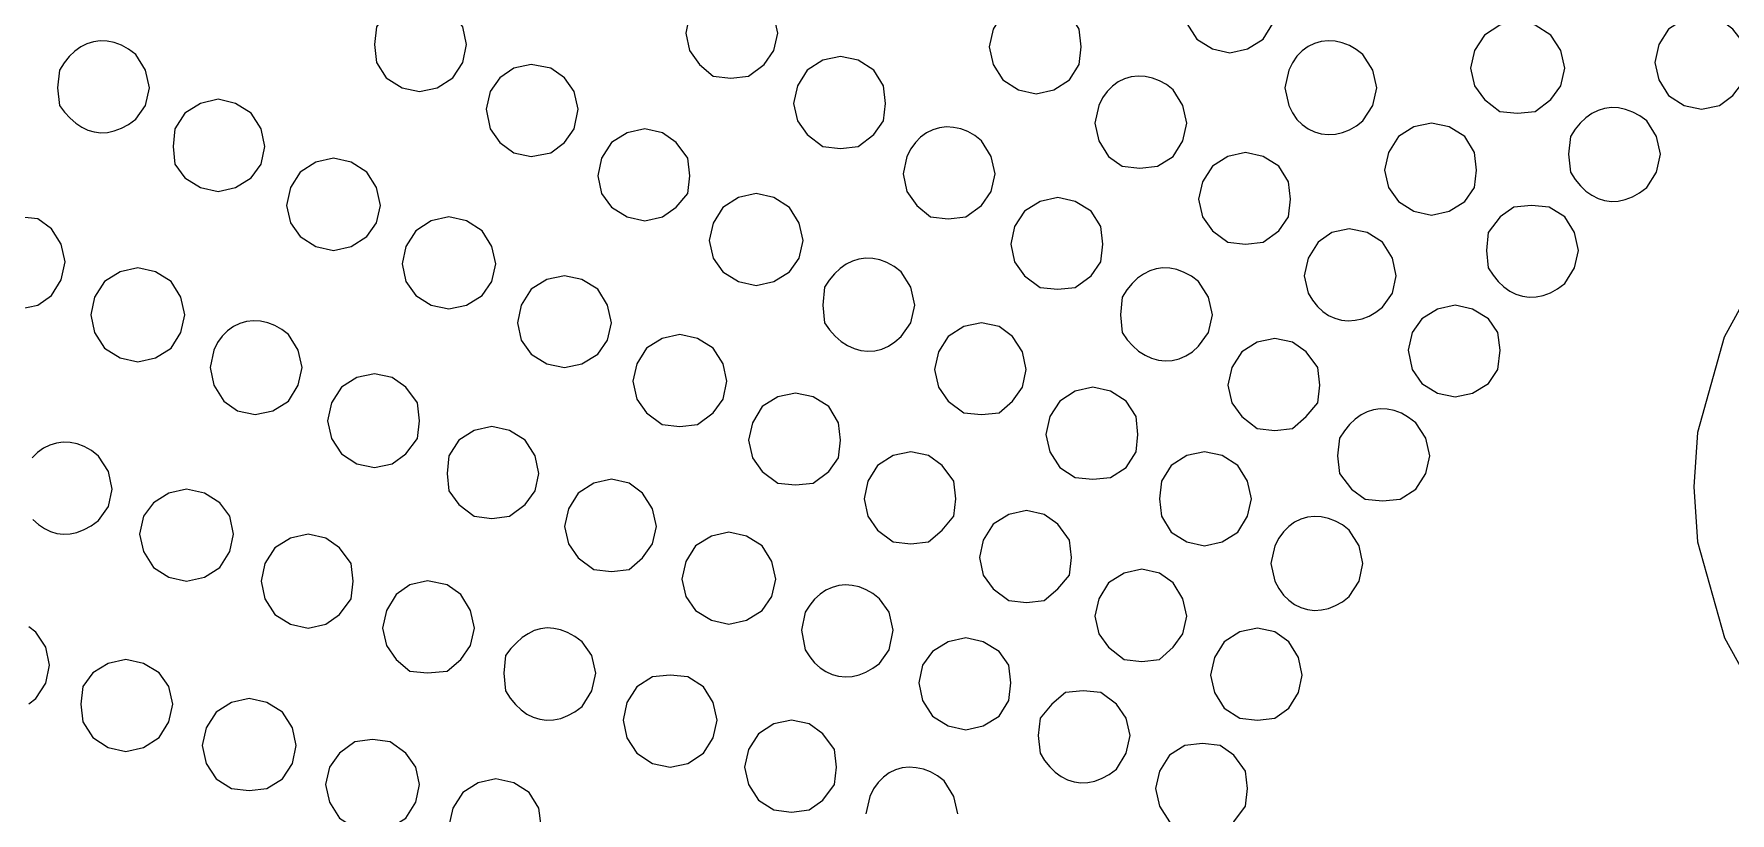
# Model space of a CAD drawing. Extents: x 0 to 247, y -13 to 225.
# Drawn here: x 40.18 to 56.99, y 143.94 to 151.67 of the extents above; entities that cross this region are included whole.
import ezdxf

# ---------------------------------------------------------------- set-up
doc = ezdxf.new("R2010")
doc.units = 0
doc.layers.add('GEOMETRY', color=7, linetype='Continuous')

msp = doc.modelspace()

# ---------------------------------------------------------------- linework, layer by layer
at = {"layer": 'GEOMETRY', "lineweight": 13}
for points in [[(52.495, 151.947), (52.456, 152.122), (52.36, 152.256), (52.204, 152.373), (52.03, 152.391), (51.856, 152.373), (51.7, 152.256), (51.603, 152.122), (51.564, 151.947), (51.603, 151.771), (51.7, 151.615), (51.856, 151.518), (52.03, 151.479), (52.204, 151.518), (52.36, 151.615), (52.456, 151.771), (52.495, 151.947)], [(47.548, 151.674), (47.509, 151.851), (47.412, 152.005), (47.346, 152.056), (47.278, 152.095), (47.208, 152.122), (47.137, 152.137), (47.067, 152.141), (46.999, 152.134), (46.933, 152.115), (46.871, 152.084), (46.813, 152.043), (46.76, 151.99), (46.714, 151.926), (46.675, 151.851), (46.636, 151.674), (46.675, 151.503), (46.773, 151.364), (46.908, 151.249), (47.082, 151.229), (47.257, 151.249), (47.412, 151.364), (47.509, 151.503), (47.548, 151.674)], [(44.464, 151.56), (44.426, 151.735), (44.329, 151.87), (44.173, 151.965), (43.999, 152.005), (43.825, 151.965), (43.668, 151.87), (43.572, 151.735), (43.552, 151.56), (43.572, 151.383), (43.668, 151.231), (43.825, 151.133), (43.999, 151.094), (44.173, 151.133), (44.329, 151.231), (44.426, 151.383), (44.464, 151.56)], [(50.555, 151.539), (50.536, 151.715), (50.44, 151.869), (50.284, 151.965), (50.109, 152.005), (49.935, 151.965), (49.78, 151.869), (49.682, 151.715), (49.642, 151.539), (49.682, 151.364), (49.78, 151.211), (49.935, 151.113), (50.109, 151.072), (50.284, 151.113), (50.44, 151.211), (50.536, 151.364), (50.555, 151.539)], [(57.152, 151.383), (57.132, 151.56), (57.015, 151.715), (56.88, 151.811), (56.704, 151.851), (56.53, 151.811), (56.376, 151.715), (56.279, 151.56), (56.24, 151.383), (56.279, 151.211), (56.376, 151.055), (56.53, 150.958), (56.704, 150.919), (56.88, 150.958), (57.015, 151.055), (57.132, 151.211), (57.152, 151.383)], [(55.347, 151.327), (55.309, 151.503), (55.211, 151.654), (55.056, 151.753), (54.881, 151.791), (54.706, 151.753), (54.551, 151.654), (54.454, 151.503), (54.415, 151.327), (54.454, 151.151), (54.551, 151.016), (54.706, 150.898), (54.881, 150.88), (55.056, 150.898), (55.211, 151.016), (55.309, 151.151), (55.347, 151.327)], [(41.321, 151.133), (41.283, 151.306), (41.186, 151.462), (41.115, 151.515), (41.044, 151.554), (40.973, 151.581), (40.903, 151.595), (40.834, 151.598), (40.767, 151.589), (40.702, 151.568), (40.64, 151.537), (40.581, 151.494), (40.526, 151.442), (40.475, 151.379), (40.429, 151.306), (40.41, 151.133), (40.429, 150.958), (40.481, 150.89), (40.535, 150.831), (40.591, 150.782), (40.65, 150.743), (40.711, 150.713), (40.774, 150.695), (40.839, 150.687), (40.905, 150.69), (40.973, 150.705), (41.043, 150.731), (41.114, 150.77), (41.186, 150.821), (41.283, 150.958), (41.321, 151.133)], [(53.485, 151.133), (53.446, 151.306), (53.348, 151.462), (53.282, 151.513), (53.214, 151.552), (53.143, 151.579), (53.073, 151.594), (53.002, 151.598), (52.933, 151.59), (52.867, 151.571), (52.804, 151.54), (52.746, 151.498), (52.694, 151.445), (52.649, 151.381), (52.612, 151.306), (52.574, 151.133), (52.612, 150.957), (52.649, 150.883), (52.694, 150.819), (52.747, 150.767), (52.805, 150.726), (52.868, 150.695), (52.935, 150.677), (53.004, 150.669), (53.075, 150.673), (53.145, 150.688), (53.215, 150.715), (53.283, 150.754), (53.348, 150.804), (53.446, 150.957), (53.485, 151.133)], [(45.57, 150.919), (45.531, 151.094), (45.435, 151.231), (45.298, 151.327), (45.104, 151.364), (44.931, 151.327), (44.794, 151.231), (44.697, 151.094), (44.659, 150.919), (44.697, 150.726), (44.794, 150.59), (44.931, 150.489), (45.104, 150.452), (45.298, 150.489), (45.435, 150.59), (45.531, 150.726), (45.57, 150.919)], [(48.616, 150.976), (48.596, 151.152), (48.499, 151.306), (48.345, 151.405), (48.169, 151.442), (47.995, 151.405), (47.84, 151.306), (47.743, 151.152), (47.704, 150.976), (47.743, 150.804), (47.84, 150.669), (47.995, 150.552), (48.169, 150.532), (48.345, 150.552), (48.499, 150.669), (48.596, 150.804), (48.616, 150.976)], [(51.603, 150.781), (51.564, 150.958), (51.467, 151.113), (51.401, 151.164), (51.332, 151.202), (51.262, 151.229), (51.191, 151.244), (51.121, 151.248), (51.052, 151.24), (50.985, 151.221), (50.923, 151.191), (50.865, 151.15), (50.812, 151.097), (50.767, 151.033), (50.729, 150.958), (50.691, 150.781), (50.729, 150.607), (50.827, 150.452), (50.962, 150.355), (51.137, 150.337), (51.312, 150.355), (51.467, 150.452), (51.564, 150.607), (51.603, 150.781)], [(42.466, 150.552), (42.427, 150.726), (42.33, 150.88), (42.175, 150.976), (42.001, 151.018), (41.826, 150.976), (41.672, 150.88), (41.574, 150.726), (41.555, 150.552), (41.574, 150.376), (41.672, 150.24), (41.826, 150.143), (42.001, 150.104), (42.175, 150.143), (42.33, 150.24), (42.427, 150.376), (42.466, 150.552)], [(56.297, 150.473), (56.258, 150.649), (56.161, 150.804), (56.091, 150.854), (56.021, 150.892), (55.95, 150.918), (55.88, 150.933), (55.811, 150.936), (55.743, 150.927), (55.678, 150.907), (55.615, 150.877), (55.556, 150.835), (55.501, 150.783), (55.451, 150.721), (55.405, 150.649), (55.385, 150.473), (55.405, 150.297), (55.452, 150.224), (55.503, 150.162), (55.558, 150.109), (55.617, 150.067), (55.679, 150.036), (55.743, 150.016), (55.81, 150.007), (55.878, 150.009), (55.948, 150.024), (56.019, 150.051), (56.09, 150.09), (56.161, 150.143), (56.258, 150.297), (56.297, 150.473)], [(46.676, 150.26), (46.656, 150.434), (46.54, 150.59), (46.405, 150.686), (46.23, 150.726), (46.055, 150.686), (45.901, 150.59), (45.803, 150.434), (45.766, 150.26), (45.803, 150.084), (45.901, 149.948), (46.055, 149.853), (46.23, 149.813), (46.405, 149.853), (46.54, 149.948), (46.656, 150.084), (46.676, 150.26)], [(49.702, 150.279), (49.663, 150.452), (49.566, 150.607), (49.5, 150.659), (49.431, 150.698), (49.361, 150.725), (49.29, 150.74), (49.22, 150.744), (49.151, 150.736), (49.085, 150.717), (49.022, 150.686), (48.964, 150.644), (48.912, 150.591), (48.867, 150.527), (48.829, 150.452), (48.79, 150.279), (48.829, 150.103), (48.926, 149.967), (49.062, 149.852), (49.237, 149.833), (49.412, 149.852), (49.566, 149.967), (49.663, 150.103), (49.702, 150.279)], [(54.473, 150.317), (54.453, 150.49), (54.358, 150.649), (54.202, 150.745), (54.028, 150.782), (53.853, 150.745), (53.699, 150.649), (53.602, 150.49), (53.562, 150.317), (53.602, 150.143), (53.699, 150.006), (53.853, 149.909), (54.028, 149.87), (54.202, 149.909), (54.358, 150.006), (54.453, 150.143), (54.473, 150.317)], [(52.63, 150.027), (52.611, 150.201), (52.515, 150.356), (52.359, 150.453), (52.185, 150.49), (52.01, 150.453), (51.856, 150.356), (51.758, 150.201), (51.718, 150.027), (51.758, 149.853), (51.856, 149.715), (52.01, 149.601), (52.185, 149.581), (52.359, 149.601), (52.515, 149.715), (52.611, 149.853), (52.63, 150.027)], [(43.611, 149.967), (43.572, 150.143), (43.475, 150.297), (43.32, 150.394), (43.145, 150.434), (42.97, 150.394), (42.816, 150.297), (42.718, 150.143), (42.679, 149.967), (42.718, 149.794), (42.816, 149.658), (42.97, 149.561), (43.145, 149.521), (43.32, 149.561), (43.475, 149.658), (43.572, 149.794), (43.611, 149.967)], [(47.801, 149.619), (47.761, 149.792), (47.663, 149.947), (47.509, 150.046), (47.334, 150.084), (47.16, 150.046), (47.005, 149.947), (46.908, 149.792), (46.869, 149.619), (46.908, 149.443), (47.005, 149.308), (47.16, 149.212), (47.334, 149.172), (47.509, 149.212), (47.663, 149.308), (47.761, 149.443), (47.801, 149.619)], [(50.769, 149.581), (50.749, 149.756), (50.653, 149.908), (50.497, 150.006), (50.324, 150.046), (50.148, 150.006), (49.993, 149.908), (49.896, 149.756), (49.857, 149.581), (49.896, 149.406), (49.993, 149.269), (50.148, 149.154), (50.324, 149.135), (50.497, 149.154), (50.653, 149.269), (50.749, 149.406), (50.769, 149.581)], [(55.483, 149.521), (55.445, 149.698), (55.347, 149.853), (55.192, 149.948), (55.017, 149.967), (54.843, 149.948), (54.707, 149.853), (54.59, 149.698), (54.571, 149.521), (54.59, 149.348), (54.637, 149.275), (54.688, 149.212), (54.743, 149.159), (54.802, 149.117), (54.864, 149.086), (54.929, 149.066), (54.996, 149.057), (55.064, 149.059), (55.134, 149.074), (55.205, 149.101), (55.276, 149.141), (55.347, 149.193), (55.445, 149.348), (55.483, 149.521)], [(40.487, 149.406), (40.448, 149.581), (40.352, 149.734), (40.216, 149.833), (40.022, 149.852), (39.848, 149.833), (39.711, 149.734), (39.614, 149.581), (39.576, 149.406), (39.614, 149.23), (39.711, 149.075), (39.848, 148.977), (40.022, 148.939), (40.216, 148.977), (40.352, 149.075), (40.448, 149.23), (40.487, 149.406)], [(44.755, 149.387), (44.716, 149.561), (44.619, 149.715), (44.464, 149.813), (44.29, 149.853), (44.115, 149.813), (43.96, 149.715), (43.863, 149.561), (43.825, 149.387), (43.863, 149.212), (43.96, 149.075), (44.115, 148.978), (44.29, 148.94), (44.464, 148.978), (44.619, 149.075), (44.716, 149.212), (44.755, 149.387)], [(53.678, 149.269), (53.639, 149.444), (53.542, 149.601), (53.388, 149.698), (53.212, 149.735), (53.038, 149.698), (52.903, 149.601), (52.805, 149.444), (52.765, 149.269), (52.805, 149.097), (52.848, 149.026), (52.896, 148.966), (52.95, 148.916), (53.008, 148.877), (53.07, 148.848), (53.135, 148.83), (53.202, 148.824), (53.271, 148.828), (53.34, 148.844), (53.409, 148.87), (53.476, 148.908), (53.542, 148.958), (53.639, 149.097), (53.678, 149.269)], [(48.908, 148.978), (48.868, 149.155), (48.771, 149.309), (48.701, 149.361), (48.63, 149.4), (48.56, 149.427), (48.489, 149.442), (48.42, 149.444), (48.353, 149.435), (48.288, 149.415), (48.225, 149.384), (48.166, 149.342), (48.11, 149.29), (48.059, 149.227), (48.013, 149.155), (47.995, 148.978), (48.013, 148.804), (48.062, 148.732), (48.117, 148.671), (48.176, 148.619), (48.239, 148.578), (48.305, 148.548), (48.373, 148.53), (48.442, 148.522), (48.511, 148.527), (48.579, 148.543), (48.646, 148.572), (48.71, 148.614), (48.771, 148.669), (48.868, 148.804), (48.908, 148.978)], [(41.672, 148.881), (41.632, 149.056), (41.535, 149.212), (41.38, 149.309), (41.206, 149.348), (41.031, 149.309), (40.875, 149.212), (40.778, 149.056), (40.74, 148.881), (40.778, 148.708), (40.875, 148.552), (41.031, 148.456), (41.206, 148.417), (41.38, 148.456), (41.535, 148.552), (41.632, 148.708), (41.672, 148.881)], [(51.856, 148.881), (51.817, 149.056), (51.718, 149.212), (51.647, 149.264), (51.575, 149.303), (51.504, 149.33), (51.434, 149.345), (51.366, 149.347), (51.299, 149.338), (51.235, 149.318), (51.173, 149.286), (51.115, 149.244), (51.06, 149.192), (51.009, 149.129), (50.962, 149.056), (50.944, 148.881), (50.962, 148.708), (51.011, 148.636), (51.066, 148.574), (51.125, 148.523), (51.188, 148.482), (51.253, 148.452), (51.321, 148.433), (51.389, 148.426), (51.458, 148.43), (51.526, 148.446), (51.593, 148.475), (51.657, 148.516), (51.718, 148.57), (51.817, 148.708), (51.856, 148.881)], [(45.9, 148.804), (45.861, 148.978), (45.765, 149.135), (45.608, 149.231), (45.435, 149.269), (45.259, 149.231), (45.104, 149.135), (45.006, 148.978), (44.968, 148.804), (45.006, 148.63), (45.104, 148.492), (45.259, 148.396), (45.435, 148.359), (45.608, 148.396), (45.765, 148.492), (45.861, 148.63), (45.9, 148.804)], [(54.707, 148.531), (54.686, 148.708), (54.591, 148.843), (54.435, 148.939), (54.261, 148.977), (54.087, 148.939), (53.931, 148.843), (53.834, 148.708), (53.796, 148.531), (53.834, 148.339), (53.931, 148.202), (54.087, 148.105), (54.261, 148.068), (54.435, 148.105), (54.591, 148.202), (54.686, 148.339), (54.707, 148.531)], [(42.835, 148.359), (42.796, 148.532), (42.699, 148.688), (42.633, 148.738), (42.565, 148.777), (42.495, 148.804), (42.423, 148.819), (42.353, 148.823), (42.283, 148.815), (42.216, 148.796), (42.153, 148.765), (42.095, 148.723), (42.042, 148.67), (41.997, 148.607), (41.961, 148.532), (41.923, 148.359), (41.961, 148.184), (42.059, 148.028), (42.195, 147.931), (42.37, 147.894), (42.544, 147.931), (42.699, 148.028), (42.796, 148.184), (42.835, 148.359)], [(50.011, 148.339), (49.974, 148.515), (49.876, 148.669), (49.741, 148.767), (49.566, 148.804), (49.392, 148.767), (49.237, 148.669), (49.14, 148.515), (49.101, 148.339), (49.14, 148.164), (49.237, 148.027), (49.392, 147.91), (49.566, 147.894), (49.741, 147.91), (49.876, 148.027), (49.974, 148.164), (50.011, 148.339)], [(47.044, 148.224), (47.006, 148.396), (46.909, 148.552), (46.753, 148.649), (46.579, 148.688), (46.404, 148.649), (46.249, 148.552), (46.151, 148.396), (46.113, 148.224), (46.151, 148.046), (46.249, 147.911), (46.404, 147.794), (46.579, 147.776), (46.753, 147.794), (46.909, 147.911), (47.006, 148.046), (47.044, 148.224)], [(52.922, 148.184), (52.902, 148.359), (52.786, 148.515), (52.651, 148.61), (52.475, 148.649), (52.301, 148.61), (52.146, 148.515), (52.049, 148.359), (52.01, 148.184), (52.049, 148.01), (52.146, 147.874), (52.301, 147.756), (52.475, 147.737), (52.651, 147.756), (52.786, 147.874), (52.902, 148.01), (52.922, 148.184)], [(43.999, 147.833), (43.979, 148.01), (43.863, 148.164), (43.728, 148.261), (43.552, 148.299), (43.378, 148.261), (43.224, 148.164), (43.125, 148.01), (43.086, 147.833), (43.125, 147.658), (43.224, 147.505), (43.378, 147.407), (43.552, 147.368), (43.728, 147.407), (43.863, 147.505), (43.979, 147.658), (43.999, 147.833)], [(48.169, 147.64), (48.15, 147.813), (48.053, 147.973), (47.898, 148.069), (47.725, 148.106), (47.549, 148.069), (47.394, 147.973), (47.297, 147.813), (47.258, 147.64), (47.297, 147.465), (47.394, 147.331), (47.549, 147.214), (47.725, 147.196), (47.898, 147.214), (48.053, 147.331), (48.15, 147.465), (48.169, 147.64)], [(51.118, 147.697), (51.099, 147.874), (51.001, 148.027), (50.847, 148.125), (50.672, 148.164), (50.497, 148.125), (50.343, 148.027), (50.246, 147.874), (50.206, 147.697), (50.246, 147.523), (50.343, 147.368), (50.497, 147.271), (50.672, 147.252), (50.847, 147.271), (51.001, 147.368), (51.099, 147.523), (51.118, 147.697)], [(54.009, 147.484), (53.97, 147.659), (53.873, 147.813), (53.8, 147.866), (53.729, 147.906), (53.658, 147.933), (53.588, 147.948), (53.52, 147.951), (53.454, 147.942), (53.39, 147.921), (53.329, 147.89), (53.27, 147.847), (53.215, 147.794), (53.164, 147.731), (53.117, 147.659), (53.097, 147.484), (53.117, 147.311), (53.234, 147.155), (53.369, 147.056), (53.543, 147.039), (53.718, 147.056), (53.873, 147.155), (53.97, 147.311), (54.009, 147.484)], [(45.182, 147.311), (45.143, 147.484), (45.045, 147.64), (44.891, 147.737), (44.715, 147.776), (44.541, 147.737), (44.386, 147.64), (44.289, 147.484), (44.271, 147.311), (44.289, 147.138), (44.386, 147.001), (44.541, 146.886), (44.715, 146.864), (44.891, 146.886), (45.045, 147.001), (45.143, 147.138), (45.182, 147.311)], [(49.314, 147.059), (49.293, 147.234), (49.179, 147.388), (49.042, 147.487), (48.868, 147.524), (48.693, 147.487), (48.538, 147.388), (48.441, 147.234), (48.403, 147.059), (48.441, 146.886), (48.538, 146.749), (48.693, 146.631), (48.868, 146.612), (49.042, 146.631), (49.179, 146.749), (49.293, 146.886), (49.314, 147.059)], [(52.244, 147.059), (52.204, 147.234), (52.107, 147.388), (51.953, 147.487), (51.778, 147.524), (51.603, 147.487), (51.448, 147.388), (51.351, 147.234), (51.332, 147.059), (51.351, 146.886), (51.448, 146.728), (51.603, 146.631), (51.778, 146.593), (51.953, 146.631), (52.107, 146.728), (52.204, 146.886), (52.244, 147.059)], [(42.155, 146.707), (42.117, 146.886), (42.019, 147.019), (41.866, 147.116), (41.69, 147.154), (41.515, 147.116), (41.36, 147.019), (41.262, 146.886), (41.223, 146.707), (41.262, 146.535), (41.36, 146.379), (41.515, 146.281), (41.69, 146.244), (41.866, 146.281), (42.019, 146.379), (42.117, 146.535), (42.155, 146.707)], [(46.346, 146.785), (46.308, 146.96), (46.209, 147.116), (46.075, 147.214), (45.9, 147.252), (45.725, 147.214), (45.57, 147.116), (45.474, 146.96), (45.435, 146.785), (45.474, 146.611), (45.57, 146.475), (45.725, 146.359), (45.9, 146.34), (46.075, 146.359), (46.209, 146.475), (46.308, 146.611), (46.346, 146.785)], [(50.458, 146.476), (50.44, 146.649), (50.324, 146.808), (50.187, 146.903), (50.012, 146.942), (49.838, 146.903), (49.684, 146.808), (49.585, 146.649), (49.547, 146.476), (49.585, 146.302), (49.684, 146.166), (49.838, 146.052), (50.012, 146.031), (50.187, 146.052), (50.324, 146.166), (50.44, 146.302), (50.458, 146.476)], [(53.348, 146.419), (53.31, 146.593), (53.212, 146.749), (53.145, 146.8), (53.076, 146.838), (53.006, 146.865), (52.935, 146.881), (52.866, 146.884), (52.798, 146.876), (52.732, 146.857), (52.67, 146.827), (52.613, 146.785), (52.56, 146.732), (52.514, 146.668), (52.475, 146.593), (52.436, 146.419), (52.475, 146.244), (52.514, 146.169), (52.56, 146.105), (52.612, 146.053), (52.67, 146.011), (52.732, 145.98), (52.798, 145.961), (52.866, 145.953), (52.936, 145.957), (53.007, 145.973), (53.077, 146), (53.146, 146.038), (53.212, 146.089), (53.31, 146.244), (53.348, 146.419)], [(43.339, 146.244), (43.32, 146.419), (43.204, 146.572), (43.068, 146.669), (42.893, 146.707), (42.719, 146.669), (42.564, 146.572), (42.466, 146.419), (42.427, 146.244), (42.466, 146.068), (42.564, 145.912), (42.719, 145.816), (42.893, 145.777), (43.068, 145.816), (43.204, 145.912), (43.32, 146.068), (43.339, 146.244)], [(47.529, 146.263), (47.491, 146.438), (47.393, 146.593), (47.239, 146.69), (47.063, 146.728), (46.89, 146.69), (46.734, 146.593), (46.636, 146.438), (46.598, 146.263), (46.636, 146.089), (46.734, 145.951), (46.89, 145.856), (47.063, 145.817), (47.239, 145.856), (47.393, 145.951), (47.491, 146.089), (47.529, 146.263)], [(44.542, 145.778), (44.503, 145.952), (44.406, 146.109), (44.271, 146.205), (44.077, 146.245), (43.902, 146.205), (43.766, 146.109), (43.67, 145.952), (43.63, 145.778), (43.67, 145.604), (43.766, 145.467), (43.902, 145.352), (44.077, 145.333), (44.271, 145.352), (44.406, 145.467), (44.503, 145.604), (44.542, 145.778)], [(51.603, 145.895), (51.564, 146.069), (51.467, 146.225), (51.332, 146.322), (51.157, 146.36), (50.982, 146.322), (50.827, 146.225), (50.729, 146.069), (50.691, 145.895), (50.729, 145.72), (50.827, 145.587), (50.982, 145.467), (51.157, 145.448), (51.332, 145.467), (51.467, 145.587), (51.564, 145.72), (51.603, 145.895)], [(48.693, 145.758), (48.654, 145.935), (48.557, 146.069), (48.491, 146.119), (48.423, 146.157), (48.355, 146.185), (48.286, 146.2), (48.219, 146.205), (48.152, 146.199), (48.088, 146.181), (48.026, 146.153), (47.968, 146.114), (47.914, 146.065), (47.865, 146.005), (47.821, 145.935), (47.782, 145.758), (47.821, 145.563), (47.865, 145.493), (47.914, 145.433), (47.968, 145.384), (48.026, 145.346), (48.087, 145.318), (48.151, 145.301), (48.218, 145.294), (48.286, 145.299), (48.354, 145.314), (48.422, 145.341), (48.49, 145.379), (48.557, 145.428), (48.654, 145.563), (48.693, 145.758)], [(45.745, 145.332), (45.706, 145.506), (45.609, 145.642), (45.536, 145.694), (45.465, 145.734), (45.396, 145.761), (45.328, 145.775), (45.262, 145.779), (45.197, 145.771), (45.135, 145.752), (45.074, 145.722), (45.015, 145.683), (44.958, 145.633), (44.903, 145.574), (44.851, 145.506), (44.833, 145.332), (44.851, 145.155), (44.897, 145.083), (44.949, 145.02), (45.004, 144.968), (45.063, 144.926), (45.125, 144.894), (45.19, 144.874), (45.258, 144.865), (45.327, 144.868), (45.397, 144.883), (45.467, 144.91), (45.538, 144.949), (45.609, 145.001), (45.706, 145.155), (45.745, 145.332)], [(52.747, 145.312), (52.709, 145.486), (52.612, 145.642), (52.476, 145.739), (52.302, 145.778), (52.126, 145.739), (51.973, 145.642), (51.875, 145.486), (51.836, 145.312), (51.875, 145.138), (51.973, 144.983), (52.126, 144.886), (52.302, 144.866), (52.476, 144.886), (52.612, 144.983), (52.709, 145.138), (52.747, 145.312)], [(49.857, 145.234), (49.837, 145.41), (49.742, 145.546), (49.585, 145.642), (49.412, 145.681), (49.237, 145.642), (49.082, 145.546), (48.984, 145.41), (48.946, 145.234), (48.984, 145.061), (49.082, 144.903), (49.237, 144.81), (49.412, 144.769), (49.585, 144.81), (49.742, 144.903), (49.837, 145.061), (49.857, 145.234)], [(41.553, 145.022), (41.515, 145.197), (41.417, 145.334), (41.262, 145.428), (41.088, 145.467), (40.913, 145.428), (40.759, 145.334), (40.661, 145.197), (40.641, 145.022), (40.661, 144.847), (40.759, 144.692), (40.913, 144.595), (41.088, 144.556), (41.262, 144.595), (41.417, 144.692), (41.515, 144.847), (41.553, 145.022)], [(46.947, 144.865), (46.909, 145.04), (46.812, 145.196), (46.656, 145.293), (46.482, 145.311), (46.307, 145.293), (46.151, 145.196), (46.054, 145.04), (46.015, 144.865), (46.054, 144.691), (46.151, 144.537), (46.307, 144.437), (46.482, 144.399), (46.656, 144.437), (46.812, 144.537), (46.909, 144.691), (46.947, 144.865)], [(42.776, 144.613), (42.738, 144.789), (42.64, 144.943), (42.486, 145.041), (42.31, 145.079), (42.135, 145.041), (41.981, 144.943), (41.883, 144.789), (41.844, 144.613), (41.883, 144.437), (41.981, 144.282), (42.135, 144.187), (42.31, 144.168), (42.486, 144.187), (42.64, 144.282), (42.738, 144.437), (42.776, 144.613)], [(51.041, 144.714), (51.001, 144.886), (50.905, 145.022), (50.75, 145.138), (50.575, 145.155), (50.4, 145.138), (50.266, 145.022), (50.148, 144.886), (50.129, 144.714), (50.148, 144.538), (50.193, 144.465), (50.244, 144.402), (50.299, 144.349), (50.358, 144.306), (50.42, 144.275), (50.485, 144.254), (50.552, 144.245), (50.621, 144.248), (50.692, 144.262), (50.763, 144.289), (50.834, 144.328), (50.905, 144.38), (51.001, 144.538), (51.041, 144.714)], [(48.13, 144.4), (48.111, 144.575), (47.995, 144.731), (47.859, 144.827), (47.684, 144.866), (47.51, 144.827), (47.356, 144.731), (47.258, 144.575), (47.22, 144.4), (47.258, 144.226), (47.356, 144.071), (47.51, 143.975), (47.684, 143.954), (47.859, 143.975), (47.995, 144.071), (48.111, 144.226), (48.13, 144.4)], [(43.999, 144.226), (43.96, 144.4), (43.863, 144.538), (43.708, 144.651), (43.533, 144.672), (43.358, 144.651), (43.204, 144.538), (43.107, 144.4), (43.067, 144.226), (43.107, 144.052), (43.204, 143.895), (43.358, 143.799), (43.533, 143.758), (43.708, 143.799), (43.863, 143.895), (43.96, 144.052), (43.999, 144.226)], [(52.204, 144.188), (52.184, 144.361), (52.069, 144.519), (51.933, 144.614), (51.759, 144.633), (51.584, 144.614), (51.429, 144.519), (51.332, 144.361), (51.293, 144.188), (51.332, 144.011), (51.429, 143.858), (51.584, 143.758), (51.759, 143.724), (51.933, 143.758), (52.069, 143.858), (52.184, 144.011), (52.204, 144.188)], [(45.202, 143.817), (45.181, 143.993), (45.085, 144.149), (44.931, 144.245), (44.755, 144.283), (44.58, 144.245), (44.426, 144.149), (44.329, 143.993), (44.29, 143.817), (44.329, 143.645), (44.426, 143.508), (44.58, 143.393), (44.755, 143.374), (44.931, 143.393), (45.085, 143.508), (45.181, 143.645), (45.202, 143.817)]]:
    msp.add_lwpolyline(points, close=True, dxfattribs=at)
for points in [[(57.362, 149.45), (56.927, 148.661), (56.665, 147.717), (56.627, 147.176), (56.665, 146.631), (56.93, 145.682), (57.367, 144.89)], [(40.167, 146.854), (40.223, 146.804), (40.282, 146.765), (40.342, 146.735), (40.405, 146.716), (40.469, 146.708), (40.535, 146.711), (40.603, 146.726), (40.673, 146.753), (40.744, 146.792), (40.817, 146.844), (40.914, 146.981), (40.953, 147.154), (40.953, 147.154), (40.914, 147.33), (40.817, 147.483), (40.746, 147.536), (40.676, 147.576), (40.605, 147.603), (40.535, 147.617), (40.467, 147.62), (40.4, 147.611), (40.335, 147.591), (40.272, 147.56), (40.213, 147.518), (40.158, 147.465)], [(40.126, 145.028), (40.197, 145.079), (40.294, 145.233), (40.332, 145.409), (40.332, 145.409), (40.294, 145.587), (40.197, 145.738), (40.126, 145.79)], [(49.334, 143.935), (49.294, 144.11), (49.197, 144.265), (49.131, 144.314), (49.062, 144.353), (48.992, 144.379), (48.921, 144.394), (48.851, 144.398), (48.782, 144.391), (48.716, 144.372), (48.653, 144.342), (48.595, 144.3), (48.543, 144.248), (48.497, 144.184), (48.46, 144.11), (48.422, 143.935)]]:
    msp.add_lwpolyline(points, dxfattribs=at)

doc.saveas('drawing.dxf')
